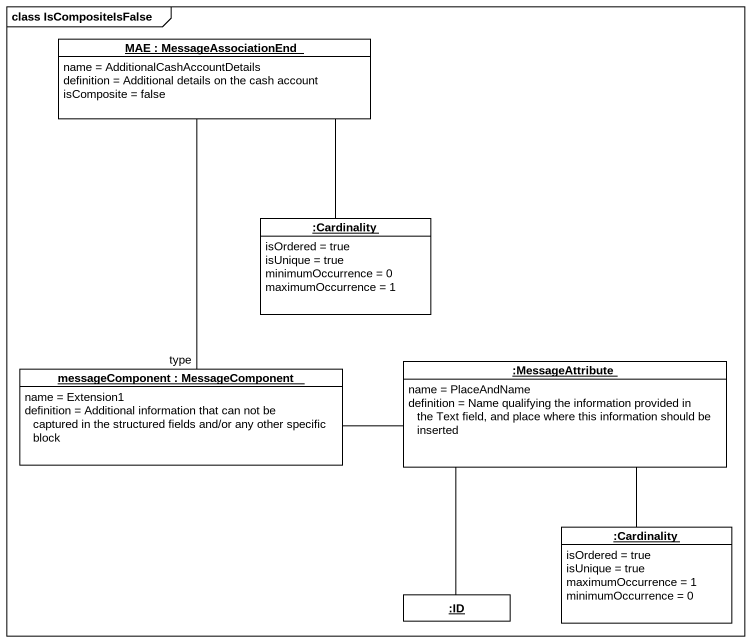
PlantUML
@startuml
mainframe class IsCompositeIsFalse
hide circle
hide empty members
object "MAE : MessageAssociationEnd" as MAE {
  name = AdditionalCashAccountDetails
  definition = Additional details on the cash account
  isComposite = false
}
object ":Cardinality" as Cardinality {
  isOrdered = true
  isUnique = true
  minimumOccurrence = 0
  maximumOccurrence = 1
}
object "messageComponent : MessageComponent" as messageComponent {
  name = Extension1
  definition = Additional information that can not be captured in the structured fields and/or any other specific block
}
object ":MessageAttribute" as MessageAttribute {
  name = PlaceAndName
  definition = Name qualifying the information provided in the Text field, and place where this information should be inserted
}
object ":Cardinality" as Cardinality_2 {
  isOrdered = true
  isUnique = true
  maximumOccurrence = 1
  minimumOccurrence = 0
}
object ":ID" as ID
MAE -- Cardinality
MAE -- messageComponent : type
messageComponent -right- MessageAttribute
MessageAttribute -- Cardinality_2
MessageAttribute -- ID
@enduml
